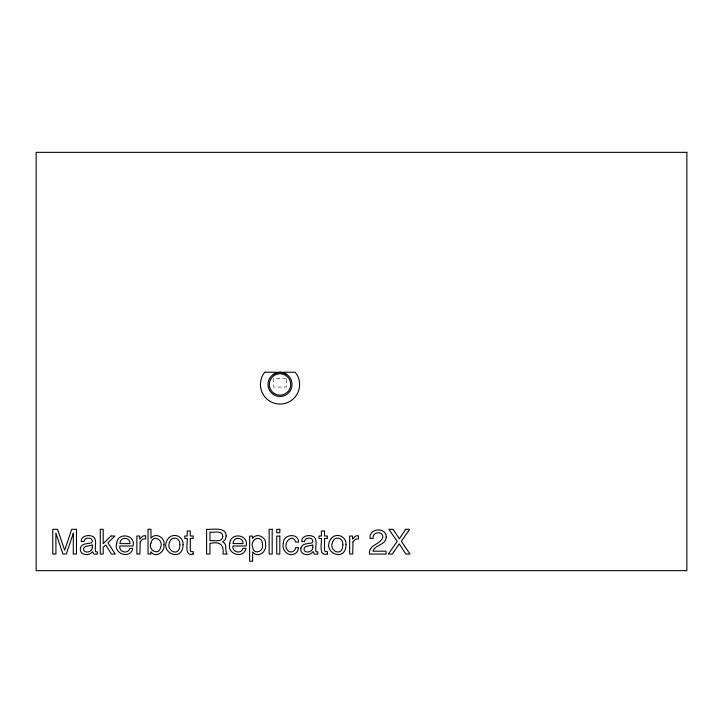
<?xml version="1.0" encoding="UTF-8"?>
<svg xmlns="http://www.w3.org/2000/svg" width="723" height="723" viewBox="0 0 723 723"><rect width="100%" height="100%" fill="white"/><g stroke="black" fill="none" stroke-linecap="round" stroke-linejoin="round"><path stroke-width="0.54" stroke-dasharray="3.62 2.71" d="M286.281 378.31L273.746 378.31L273.746 387.076L286.281 387.076L286.281 378.31"/><path stroke-width="1.08" d="M273.285 374.505C277.225 371.767 282.81 371.767 286.742 374.505M279.991 372.435L280.696 372.472M73.348 533.185L73.276 554.053L76.466 554.053L76.466 529.317L71.713 529.317L64.654 550.23L57.551 529.317L52.752 529.317L52.752 554.053L55.951 554.053L55.861 533.185L62.973 554.053L66.29 554.053L73.348 533.185M262.431 544.925C264.247 551.613 253.61 555.156 252.716 547.6C249.308 538.283 262.892 533.972 262.431 544.925M150.899 543.208C147.763 550.203 158.852 555.969 160.497 547.727C164.139 539.683 152.68 533.646 150.899 543.208M163.904 544.69C165.323 551.857 155.535 558.626 150.818 551.748L150.818 554.053L148.025 554.053L148.025 529.227L150.971 529.227L150.971 538.21C155.572 532.083 165.332 537.532 163.904 544.69M183.018 544.654C182.892 563.524 157.325 552.083 168.522 538.192A7.447 7.447 0 0 1 172.869 535.662C178.301 534.306 183.624 539.132 183.018 544.654M283.308 543.289C281.346 550.058 288.35 557.442 294.993 553.646A6.191 6.191 0 0 0 297.722 550.772L298.599 547.673L295.653 547.673C295.3 550.384 292.779 552.589 289.995 551.866A3.714 3.714 0 0 1 287.537 550.131C281.943 544.003 292.291 532.191 295.653 542.078L298.599 542.078C298.482 532.426 283.009 534.225 283.308 543.289M345.983 544.654C345.847 563.524 320.28 552.083 331.477 538.192A7.447 7.447 0 0 1 335.834 535.662C341.256 534.306 346.588 539.132 345.983 544.654M116.728 543.307C113.086 553.954 130.438 559.656 132.797 548.395L129.815 548.395C128.351 554.396 118.599 552.399 119.828 546.001L133.05 546.001C135.942 534.541 117.442 531.803 116.728 543.307M229.833 543.307C226.191 553.954 243.552 559.656 245.901 548.395L242.928 548.395C241.455 554.396 231.703 552.399 232.942 546.001L246.154 546.001C249.055 534.541 230.547 531.803 229.833 543.307M265.522 544.636C267.112 551.748 257.677 558.59 252.679 552.029L252.679 561.247L249.643 561.247L249.643 536.105L252.589 536.105L252.589 538.49C256.981 532.038 266.859 537.496 265.522 544.636M222.801 536.303C222.865 542.711 213.683 540.198 209.95 540.65L209.95 532.191C213.674 532.77 222.639 529.914 222.801 536.303M80.416 548.133C79.006 555.083 89.2 556.755 92.499 551.667L93.936 554.161L97.379 554.134L97.379 551.902L95.572 551.712C94.135 546.886 98.527 537.37 91.116 535.879C87.085 534.776 80.904 536.385 81.247 541.527L84.076 541.527C84.148 537.885 88.802 537.496 91.324 538.834L92.427 541.084L91.704 542.837C87.944 543.841 81.428 543.09 80.416 548.133M300.895 548.133C299.485 555.083 309.67 556.755 312.969 551.667L314.415 554.161L317.849 554.134L317.849 551.902L316.041 551.712C314.604 546.886 318.997 537.37 311.595 535.879C307.555 534.776 301.383 536.385 301.717 541.527L304.546 541.527C304.627 537.885 309.272 537.496 311.803 538.834L312.905 541.084L312.173 542.837C308.414 543.841 301.907 543.09 300.895 548.133M386.181 537.081C386.145 544.952 375.11 544.636 372.887 551.188L386.064 551.188L386.064 554.053L369.507 554.053C368.233 544.446 380.931 544.636 382.829 537.216C382.946 530.366 371.776 531.866 373.176 538.49L370.095 538.49C368.405 527.989 386.362 526.751 386.181 537.081M179.855 544.744C180.135 558.4 163.588 550.393 170.592 540.262A4.121 4.121 0 0 1 173.339 538.274C177.28 537.144 180.361 541.003 179.855 544.744M342.81 544.744C343.091 558.4 326.552 550.393 333.547 540.262A4.121 4.121 0 0 1 336.294 538.274C340.244 537.144 343.317 541.003 342.81 544.744M226.2 535.987L225.287 539.62L222.711 541.898C227.411 543.606 224.79 549.453 226.489 552.95L227.149 554.053L223.036 554.053C224.13 544.383 219.711 541.265 209.95 543.443L209.95 554.053L206.597 554.053L206.597 529.317C212.445 529.878 225.847 526.317 226.2 535.987M92.345 547.32C92.589 551.441 86.046 553.89 83.723 550.429C82.341 545.07 89.435 546.48 92.345 544.88L92.345 547.32M312.815 547.32C313.059 551.441 306.516 553.89 304.202 550.429C302.81 545.07 309.905 546.48 312.815 544.88L312.815 547.32M140.199 541.87L139.891 554.053L136.855 554.053L136.855 536.014L139.738 536.014L139.738 539.132L142.955 535.942L145.63 535.698L145.63 538.897L142.612 539.177L140.199 541.87M353.005 541.87L352.697 554.053L349.67 554.053L349.67 536.014L352.544 536.014L352.544 539.132L355.77 535.942L358.445 535.698L358.445 538.897L355.418 539.177L353.005 541.87M120.334 541.473L119.91 543.597L129.932 543.597C130.529 537.993 122.07 536.204 120.334 541.473M233.439 541.473L233.023 543.597L243.045 543.597C243.633 537.993 235.183 536.204 233.439 541.473M405.648 529.317L399.385 538.78L393.068 529.317L388.875 529.317L397.18 541.373L388.314 554.053L392.363 554.053L399.213 543.886L405.883 554.053L410.04 554.053L401.337 541.373L409.643 529.317L405.648 529.317M264.871 372.246L263.778 373.484A19.602 19.602 0 0 0 278.626 404.012A19.602 19.602 0 0 0 297.65 375.888L295.246 372.246L264.871 372.246M110.971 536.014L103.19 543.678L103.19 529.317L100.28 529.317L100.28 554.053L103.19 554.053L103.19 547.284L105.73 544.961L111.36 554.053L115.228 554.053L107.935 542.774L114.849 536.014L110.971 536.014M193.177 554.053C183.976 556.719 187.691 543.081 187.23 538.49L184.79 538.49L184.79 536.014L187.23 536.014L187.23 530.98L190.294 530.98L190.294 536.014L193.177 536.014L193.177 538.49L190.294 538.49L190.294 550.266L190.935 551.532L193.177 551.667L193.177 554.053M327.365 554.053C318.165 556.719 321.88 543.081 321.428 538.49L318.979 538.49L318.979 536.014L321.428 536.014L321.428 530.98L324.491 530.98L324.491 536.014L327.365 536.014L327.365 538.49L324.491 538.49L324.491 550.266L325.124 551.532L327.365 551.667L327.365 554.053M686.85 152.345L36.15 152.345L36.15 570.655L686.85 570.655L686.85 152.345M272.182 529.317L269.146 529.317L269.146 554.053L272.182 554.053L272.182 529.317M279.81 529.317L276.728 529.317L276.728 532.752L279.81 532.752L279.81 529.317M279.81 536.105L276.728 536.105L276.728 554.053L279.81 554.053L279.81 536.105M273.484 394.559A12.029 12.029 0 0 0 292.029 385.07A12.029 12.029 0 0 0 274.541 373.755A12.029 12.029 0 0 0 273.484 394.559M274.207 393.448A10.7 10.7 0 0 0 290.709 384.998A10.7 10.7 0 0 0 275.147 374.93A10.7 10.7 0 0 0 274.207 393.448"/></g></svg>
